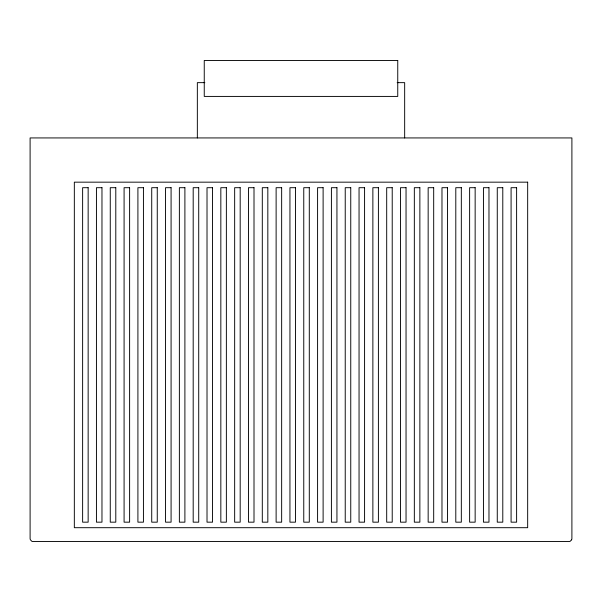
<?xml version="1.0" encoding="UTF-8"?>
<svg xmlns="http://www.w3.org/2000/svg" width="602" height="602" viewBox="0 0 602 602"><rect width="100%" height="100%" fill="white"/><g stroke="black" fill="none" stroke-linecap="round" stroke-linejoin="round"><path stroke-width="0.9" d="M204.846 82.647L197.343 82.647L197.343 137.933M397.162 82.647L404.664 82.647L404.664 137.933M571.591 539.813L570.154 541.296A2.468 2.468 0 0 1 569.138 541.522L32.862 541.522A2.468 2.468 0 0 1 31.846 541.296L30.409 539.813A3.514 3.514 0 0 1 30.1 538.369L30.1 137.933L571.9 137.933L571.9 538.369A3.514 3.514 0 0 1 571.591 539.813M397.749 60.478L204.251 60.478L204.251 96.418L397.749 96.418L397.749 60.478M527.668 182.165L74.332 182.165L74.332 527.698L527.668 527.698L527.668 182.165M88.148 187.696L82.624 187.696L82.624 522.167L88.148 522.167L88.148 187.696M101.971 187.696L96.44 187.696L96.44 522.167L101.971 522.167L101.971 187.696M115.795 187.696L110.264 187.696L110.264 522.167L115.795 522.167L115.795 187.696M129.611 187.696L124.087 187.696L124.087 522.167L129.611 522.167L129.611 187.696M143.434 187.696L137.911 187.696L137.911 522.167L143.434 522.167L143.434 187.696M157.257 187.696L151.727 187.696L151.727 522.167L157.257 522.167L157.257 187.696M171.081 187.696L165.55 187.696L165.55 522.167L171.081 522.167L171.081 187.696M184.897 187.696L179.373 187.696L179.373 522.167L184.897 522.167L184.897 187.696M198.72 187.696L193.189 187.696L193.189 522.167L198.72 522.167L198.72 187.696M212.544 187.696L207.013 187.696L207.013 522.167L212.544 522.167L212.544 187.696M226.367 187.696L220.836 187.696L220.836 522.167L226.367 522.167L226.367 187.696M240.183 187.696L234.66 187.696L234.66 522.167L240.183 522.167L240.183 187.696M254.006 187.696L248.475 187.696L248.475 522.167L254.006 522.167L254.006 187.696M267.83 187.696L262.299 187.696L262.299 522.167L267.83 522.167L267.83 187.696M281.653 187.696L276.122 187.696L276.122 522.167L281.653 522.167L281.653 187.696M295.469 187.696L289.946 187.696L289.946 522.167L295.469 522.167L295.469 187.696M309.293 187.696L303.762 187.696L303.762 522.167L309.293 522.167L309.293 187.696M323.116 187.696L317.585 187.696L317.585 522.167L323.116 522.167L323.116 187.696M336.939 187.696L331.409 187.696L331.409 522.167L336.939 522.167L336.939 187.696M350.755 187.696L345.232 187.696L345.232 522.167L350.755 522.167L350.755 187.696M364.579 187.696L359.048 187.696L359.048 522.167L364.579 522.167L364.579 187.696M378.402 187.696L372.871 187.696L372.871 522.167L378.402 522.167L378.402 187.696M392.218 187.696L386.695 187.696L386.695 522.167L392.218 522.167L392.218 187.696M406.041 187.696L400.511 187.696L400.511 522.167L406.041 522.167L406.041 187.696M419.865 187.696L414.334 187.696L414.334 522.167L419.865 522.167L419.865 187.696M433.688 187.696L428.157 187.696L428.157 522.167L433.688 522.167L433.688 187.696M447.504 187.696L441.981 187.696L441.981 522.167L447.504 522.167L447.504 187.696M461.328 187.696L455.797 187.696L455.797 522.167L461.328 522.167L461.328 187.696M475.151 187.696L469.62 187.696L469.62 522.167L475.151 522.167L475.151 187.696M488.974 187.696L483.444 187.696L483.444 522.167L488.974 522.167L488.974 187.696M502.79 187.696L497.267 187.696L497.267 522.167L502.79 522.167L502.79 187.696M516.614 187.696L511.083 187.696L511.083 522.167L516.614 522.167L516.614 187.696"/></g></svg>
